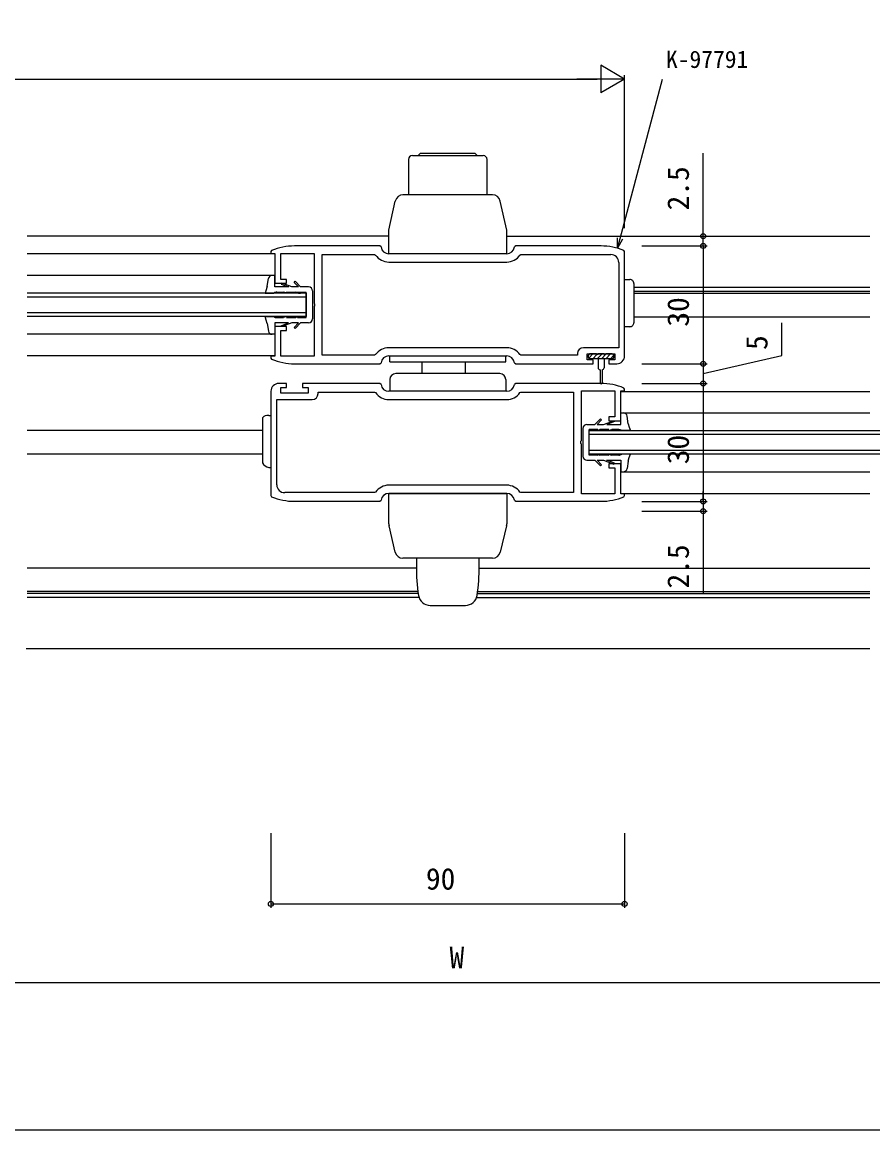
# Model space of a CAD drawing. Units: millimetres, scale not verified. Extents: x -437 to 438, y -681 to 679.
# Drawn here: x -216.4 to 0.1, y -681.4 to -399.4 of the extents above; entities that cross this region are included whole.
import ezdxf
from ezdxf.enums import TextEntityAlignment as Align

# ---------------------------------------------------------------- set-up
doc = ezdxf.new("R2010")
doc.units = ezdxf.units.MM
doc.header["$LTSCALE"] = 4
for name, color, linetype in [('0-2_YKK_11', 7, 'Continuous'), ('0-3_YKK_12', 2, 'Continuous'), ('0-4_YKK_13', 4, 'Continuous'), ('0-6_YKK_D', 6, 'Continuous'), ('0-7_YKK_ZWAK', 7, 'Continuous')]:
    doc.layers.add(name, color=color, linetype=linetype)
doc.styles.add('ＭＳ ゴシック', font='')
doc.styles.get('ＭＳ ゴシック').set_extended_font_data('MS Gothic')

msp = doc.modelspace()

# ---------------------------------------------------------------- linework, layer by layer
at = {"layer": '0-2_YKK_11'}
for p, q in [((-93.1, -458.396), (-123.1, -458.396)), ((-123.1, -460.496), (-93.1, -460.497)), ((-93.1, -482.296), (-123.1, -482.296)), ((-123.1, -484.396), (-93.1, -484.396)), ((-93.1, -493.399), (-123.1, -493.399)), ((-123.1, -495.499), (-93.1, -495.5)), ((-93.1, -517.299), (-123.1, -517.299)), ((-123.1, -519.399), (-93.1, -519.399))]:
    msp.add_line(p, q, dxfattribs=at)
for points in [[(-125.083, -456.657), (-125.38, -456.396), (-147.1, -456.396)], [(-69.1, -456.396), (-90.82, -456.396), (-91.117, -456.657)], [(-152.916, -457.569), (-153.1, -457.846), (-153.1, -458.296), (-152.1, -458.296), (-152.1, -465.896), (-149.1, -465.896), (-149.1, -464.896), (-150.6, -464.896), (-150.6, -458.296), (-142.1, -458.296), (-142.1, -470.938), (-141.98, -471.121), (-141.98, -471.671), (-142.1, -471.854), (-142.1, -484.496), (-150.6, -484.496), (-150.6, -477.896), (-149.1, -477.896), (-149.1, -476.896), (-152.1, -476.896), (-152.1, -484.496), (-153.1, -484.496), (-153.1, -484.946), (-152.916, -485.223)], [(-126.474, -484.066), (-126.721, -484.196), (-140.1, -484.196), (-140.1, -458.596), (-126.721, -458.596), (-126.474, -458.726)], [(-89.726, -458.726), (-89.479, -458.596), (-66.6, -458.596)], [(-63.1, -484.396), (-63.1, -457.846), (-63.284, -457.57)], [(-64.6, -460.596), (-64.6, -482.296), (-73.6, -482.296)], [(-91.117, -486.135), (-90.82, -486.396), (-71.1, -486.396), (-71.1, -485.396), (-72.6, -485.396), (-72.6, -483.896), (-65.6, -483.896), (-65.6, -485.396), (-67.1, -485.396), (-67.1, -486.396), (-65.1, -486.396)], [(-75.1, -483.796), (-75.1, -484.196), (-89.479, -484.196), (-89.726, -484.066)], [(-147.1, -486.396), (-125.38, -486.396), (-125.083, -486.135)], [(-153.1, -493.399), (-153.1, -519.949), (-152.916, -520.226)], [(-125.083, -491.66), (-125.38, -491.399), (-145.1, -491.399), (-145.1, -492.399), (-143.6, -492.399), (-143.6, -493.899), (-150.6, -493.899), (-150.6, -492.399), (-149.1, -492.399), (-149.1, -491.399), (-151.1, -491.399)], [(-69.1, -491.399), (-90.82, -491.399), (-91.117, -491.66)], [(-63.284, -520.226), (-63.1, -519.95), (-63.1, -519.499), (-64.1, -519.499), (-64.1, -511.899), (-67.1, -511.899), (-67.1, -512.899), (-65.6, -512.899), (-65.6, -519.499), (-74.1, -519.499), (-74.1, -506.858), (-74.22, -506.674), (-74.22, -506.124), (-74.1, -505.941), (-74.1, -493.299), (-65.6, -493.299), (-65.6, -499.899), (-67.1, -499.899), (-67.1, -500.899), (-64.1, -500.899), (-64.1, -493.299), (-63.1, -493.299), (-63.1, -492.85), (-63.284, -492.573)], [(-151.6, -517.199), (-151.6, -495.499), (-142.6, -495.499)], [(-141.1, -493.999), (-141.1, -493.599), (-126.721, -493.6), (-126.474, -493.729)], [(-89.726, -493.729), (-89.479, -493.599), (-76.1, -493.599), (-76.1, -519.199), (-89.479, -519.199), (-89.726, -519.069)], [(-126.474, -519.069), (-126.721, -519.199), (-149.6, -519.199)], [(-147.1, -521.399), (-125.38, -521.399), (-125.083, -521.139)], [(-91.117, -521.139), (-90.82, -521.399), (-69.1, -521.4)]]:
    msp.add_lwpolyline(points, dxfattribs=at)
for centre, radius, start, end in [((-147.1, -471.396), 15, 90.00001, 112.81438), ((-123.1, -456.396), 2, 187.49415, 270.00002), ((-93.1, -456.396), 2, 269.99992, 352.50624), ((-69.1, -471.396), 15, 67.18492, 90.00016), ((-123.1, -456.396), 4.1, 214.63232, 270.00445), ((-93.1, -456.396), 4.1, 269.9998, 325.3721), ((-66.6, -460.596), 2, 0.00001, 89.99999), ((-123.1, -486.396), 4.1, 90.00021, 145.37223), ((-123.1, -486.396), 2, 89.99999, 172.50454), ((-93.1, -486.396), 4.1, 34.63238, 90.00463), ((-93.1, -486.396), 2, 7.49537, 89.99998), ((-73.6, -483.796), 1.5, 90.00001, 179.99999), ((-65.1, -484.396), 2, 270.00001, 359.99999), ((-147.1, -471.396), 15, 247.18506, 269.9999), ((-151.1, -493.399), 2, 90.00001, 179.99999), ((-123.1, -491.399), 2, 187.49537, 269.99998), ((-93.1, -491.399), 2, 269.99999, 352.50454), ((-69.1, -506.399), 15, 67.18506, 89.9999), ((-142.6, -493.999), 1.5, 270.00001, 359.99999), ((-123.1, -491.399), 4.1, 214.63238, 270.00463), ((-93.1, -491.399), 4.1, 270.00021, 325.37223), ((-149.6, -517.199), 2, 180.00001, 269.99999), ((-123.1, -521.399), 4.1, 89.9998, 145.3721), ((-93.1, -521.4), 4.1, 34.63232, 90.00445), ((-147.1, -506.399), 15, 247.18492, 270.00016), ((-123.1, -521.399), 2, 89.99992, 172.50624), ((-93.1, -521.399), 2, 7.49415, 90.00002), ((-69.1, -506.399), 15, 270.00001, 292.81438)]:
    msp.add_arc(centre, radius, start, end, dxfattribs=at)
at = {"layer": '0-3_YKK_12'}
for p, q in [((-123.1, -453.9), (-215.147, -453.9)), ((-93.1, -453.9), (-0.693, -453.9)), ((-152.17, -458.403), (-215.147, -458.403)), ((-152.17, -458.403), (-215.147, -458.403)), ((-152.1, -463.896), (-215.147, -463.896)), ((-152.1, -463.896), (-215.147, -463.896)), ((-60.765, -466.9), (-0.693, -466.9)), ((-60.765, -467.9), (-0.693, -467.9)), ((-144.097, -468.396), (-215.147, -468.396)), ((-144.097, -469.396), (-215.147, -469.396)), ((-144.097, -468.396), (-144.097, -474.396)), ((-60.765, -468.4), (-0.693, -468.4)), ((-144.097, -473.396), (-215.147, -473.396)), ((-144.097, -474.396), (-215.147, -474.396)), ((-60.765, -474.4), (-0.693, -474.4)), ((-152.1, -478.896), (-215.147, -478.896)), ((-152.6, -478.896), (-215.147, -478.896)), ((-152.183, -484.403), (-215.147, -484.403)), ((-152.183, -484.403), (-215.147, -484.403)), ((-64.03, -493.407), (-0.693, -493.407)), ((-64.1, -498.9), (-0.693, -498.9)), ((-155.274, -503.4), (-215.147, -503.4)), ((-72.1, -503.399), (36.237, -503.394)), ((-72.1, -509.399), (-72.1, -503.399)), ((36.237, -504.394), (-72.1, -504.399)), ((-155.274, -509.4), (-215.147, -509.4)), ((-72.1, -508.399), (36.237, -508.394)), ((36.237, -509.394), (-72.1, -509.399)), ((-64.1, -513.9), (-0.693, -513.9)), ((-64.017, -519.407), (-0.693, -519.407)), ((-116.098, -538.4), (-215.147, -538.4)), ((-100.102, -538.4), (-0.693, -538.4)), ((-115.681, -544.401), (-215.147, -544.401)), ((-115.614, -544.9), (-215.147, -544.9)), ((-115.41, -545.9), (-215.147, -545.9)), ((-100.79, -545.9), (-0.693, -545.899)), ((-100.586, -544.9), (-0.693, -544.899)), ((-100.519, -544.401), (-0.693, -544.401)), ((-215.4, -558.899), (-0.693, -558.899))]:
    msp.add_line(p, q, dxfattribs=at)
at = {"layer": '0-4_YKK_13'}
for p, q in [((-117.1, -433.394), (-99.1, -433.394)), ((-115.6, -433.394), (-115.1, -432.894)), ((-101.1, -432.894), (-115.1, -432.894)), ((-100.6, -433.394), (-101.1, -432.894)), ((-118.1, -434.394), (-118.1, -443.394)), ((-98.1, -443.394), (-98.1, -434.394)), ((-123.1, -452.394), (-121.448, -444.96)), ((-96.704, -443.394), (-119.496, -443.394)), ((-93.1, -452.394), (-94.752, -444.96)), ((-123.1, -458.394), (-123.1, -452.394)), ((-93.1, -458.394), (-93.1, -452.394)), ((-93.1, -458.394), (-123.1, -458.394)), ((-154.036, -466.643), (-153.742, -464.723)), ((-152.1, -463.896), (-152.757, -463.896)), ((-152.097, -466.846), (-152.1, -463.896)), ((-63.1, -464.947), (-61.765, -464.947)), ((-148.597, -466.846), (-152.097, -466.846)), ((-150.52, -466.088), (-150.313, -465.877)), ((-150.52, -466.088), (-148.597, -466.846)), ((-147.755, -466.846), (-150.312, -465.877)), ((-146.097, -466.846), (-147.755, -466.846)), ((-147.197, -465.676), (-146.917, -465.396)), ((-147.197, -465.676), (-146.097, -466.846)), ((-145.548, -466.846), (-146.914, -465.393)), ((-143.497, -466.846), (-145.548, -466.846)), ((-142.497, -467.846), (-142.497, -474.946)), ((-60.765, -465.947), (-60.765, -475.954)), ((-154.597, -468.396), (-152.354, -468.396)), ((-151.597, -468.146), (-149.865, -468.146)), ((-148.865, -468.396), (-149.865, -468.146)), ((-148.097, -468.396), (-149.097, -468.146)), ((-149.097, -468.146), (-146.785, -468.146)), ((-148.097, -468.396), (-148.865, -468.396)), ((-146.085, -468.396), (-146.785, -468.146)), ((-146.297, -468.146), (-144.097, -468.146)), ((-144.097, -474.646), (-144.097, -468.146)), ((-154.597, -474.396), (-152.354, -474.396)), ((-154.036, -476.149), (-153.742, -478.069)), ((-152.097, -475.946), (-152.1, -478.896)), ((-148.597, -475.946), (-152.097, -475.946)), ((-151.597, -474.646), (-149.865, -474.646)), ((-150.52, -476.705), (-148.596, -475.946)), ((-147.755, -475.946), (-150.312, -476.916)), ((-148.865, -474.396), (-149.865, -474.646)), ((-148.097, -474.396), (-149.097, -474.646)), ((-149.097, -474.646), (-146.785, -474.646)), ((-148.097, -474.396), (-148.865, -474.396)), ((-146.097, -475.946), (-147.755, -475.946)), ((-147.197, -477.116), (-146.097, -475.946)), ((-145.548, -475.946), (-146.914, -477.399)), ((-146.085, -474.396), (-146.785, -474.646)), ((-146.297, -474.646), (-144.097, -474.646)), ((-143.497, -475.946), (-145.548, -475.946)), ((-152.1, -478.896), (-152.757, -478.896)), ((-150.52, -476.705), (-150.312, -476.915)), ((-147.197, -477.116), (-146.917, -477.396)), ((-61.765, -476.954), (-63.1, -476.954)), ((-122.85, -485.894), (-122.85, -484.394)), ((-122.85, -484.394), (-93.35, -484.394)), ((-93.35, -485.894), (-93.35, -484.394)), ((-72.35, -484.296), (-72.35, -484.696)), ((-72.233, -484.979), (-71.15, -483.896)), ((-70.3, -483.896), (-71.95, -483.896)), ((-71.227, -485.096), (-70.164, -484.032)), ((-70.3, -483.896), (-70.1, -484.096)), ((-69.9, -483.896), (-70.1, -484.096)), ((-68.3, -483.896), (-69.9, -483.896)), ((-68.982, -485.096), (-67.782, -483.896)), ((-68.3, -483.896), (-68.1, -484.096)), ((-67.9, -483.896), (-68.1, -484.096)), ((-66.25, -483.896), (-67.9, -483.896)), ((-67.86, -485.096), (-66.66, -483.896)), ((-66.737, -485.096), (-65.858, -484.217)), ((-65.85, -484.696), (-65.85, -484.296)), ((-122.85, -485.894), (-93.35, -485.894)), ((-114.6, -488.894), (-114.6, -485.894)), ((-103.6, -488.894), (-103.6, -485.894)), ((-69.85, -485.096), (-71.95, -485.096)), ((-69.85, -485.096), (-69.85, -487.396)), ((-68.35, -485.096), (-68.35, -487.396)), ((-122.85, -490.394), (-122.85, -493.394)), ((-94.85, -488.894), (-121.35, -488.894)), ((-93.35, -490.394), (-93.35, -493.394)), ((-69.35, -487.896), (-69.35, -491.246)), ((-68.85, -487.896), (-68.85, -491.246)), ((-93.35, -493.394), (-122.85, -493.394)), ((-64.1, -498.899), (-63.44, -498.899)), ((-64.1, -501.849), (-64.1, -498.899)), ((-155.274, -500.132), (-155.274, -511.634)), ((-153.655, -499.545), (-153.1, -499.545)), ((-72.7, -501.849), (-70.649, -501.849)), ((-70.649, -501.849), (-69.283, -500.396)), ((-69, -500.679), (-70.1, -501.849)), ((-70.1, -501.849), (-68.441, -501.849)), ((-69, -500.679), (-69.28, -500.399)), ((-68.441, -501.849), (-65.884, -500.88)), ((-65.676, -501.091), (-67.6, -501.849)), ((-67.6, -501.849), (-64.1, -501.849)), ((-65.676, -501.091), (-65.884, -500.881)), ((-62.16, -501.647), (-62.455, -499.727)), ((-73.7, -502.849), (-73.7, -509.949)), ((-72.1, -509.649), (-72.1, -503.149)), ((-69.9, -503.149), (-72.1, -503.149)), ((-70.112, -503.399), (-69.412, -503.149)), ((-67.1, -503.149), (-69.412, -503.149)), ((-68.1, -503.399), (-67.1, -503.149)), ((-68.1, -503.399), (-67.332, -503.399)), ((-67.332, -503.399), (-66.332, -503.149)), ((-64.6, -503.149), (-66.332, -503.149)), ((-61.6, -503.399), (-63.842, -503.399)), ((-69.9, -509.649), (-72.1, -509.649)), ((-70.112, -509.399), (-69.412, -509.649)), ((-67.1, -509.649), (-69.412, -509.649)), ((-68.1, -509.399), (-67.332, -509.399)), ((-68.1, -509.399), (-67.1, -509.649)), ((-67.332, -509.399), (-66.332, -509.649)), ((-64.6, -509.649), (-66.332, -509.649)), ((-61.6, -509.399), (-63.842, -509.399)), ((-153.655, -512.829), (-153.1, -512.829)), ((-72.7, -510.949), (-70.649, -510.949)), ((-70.649, -510.949), (-69.283, -512.402)), ((-69, -512.119), (-70.1, -510.949)), ((-70.1, -510.949), (-68.441, -510.949)), ((-69, -512.119), (-69.28, -512.399)), ((-68.442, -510.95), (-65.884, -511.919)), ((-67.6, -510.949), (-64.1, -510.949)), ((-65.677, -511.708), (-67.6, -510.95)), ((-65.677, -511.708), (-65.884, -511.919)), ((-64.1, -510.949), (-64.1, -513.899)), ((-62.16, -511.152), (-62.455, -513.072)), ((-64.1, -513.899), (-63.44, -513.899)), ((-123.1, -527.161), (-123.1, -519.394)), ((-93.1, -519.394), (-123.1, -519.394)), ((-93.1, -519.394), (-93.1, -527.161)), ((-121.463, -534.352), (-123.047, -527.62)), ((-93.153, -527.62), (-94.737, -534.352)), ((-108.1, -535.894), (-119.516, -535.894)), ((-116.1, -535.894), (-116.1, -537.944)), ((-96.684, -535.894), (-108.1, -535.894)), ((-100.1, -537.944), (-100.1, -535.894)), ((-112.583, -547.894), (-108.1, -547.894)), ((-108.1, -547.894), (-103.617, -547.894))]:
    msp.add_line(p, q, dxfattribs=at)
for points in [[(-154.036, -466.643), (-154.278, -467.533), (-154.597, -468.396)], [(-146.085, -468.396), (-145.597, -468.396), (-146.297, -468.146)], [(-154.036, -476.149), (-154.278, -475.259), (-154.597, -474.396)], [(-146.085, -474.396), (-145.597, -474.396), (-146.297, -474.646)], [(-70.105, -485.096), (-69.1, -484.091), (-68.905, -483.896)], [(-66.25, -485.096), (-68.35, -485.096), (-69.85, -485.096)], [(-62.16, -501.647), (-61.918, -502.537), (-61.6, -503.399)], [(-70.112, -503.399), (-70.6, -503.399), (-69.9, -503.149)], [(-70.112, -509.399), (-70.6, -509.399), (-69.9, -509.649)], [(-62.16, -511.152), (-61.918, -510.262), (-61.6, -509.399)]]:
    msp.add_lwpolyline(points, dxfattribs=at)
for centre, radius, start, end in [((-117.1, -434.394), 1, 90, 180), ((-99.1, -434.394), 1, 0, 90), ((-119.496, -445.394), 2, 90, 167.47119), ((-96.704, -445.394), 2, 12.52881, 90), ((-152.757, -464.896), 1, 89.99913, 170.05001), ((-61.765, -465.947), 1, 359.99996, 90), ((-143.497, -467.846), 1, 0.00087, 89.99913), ((-151.599, -469.411), 1.264, 89.87098, 126.64953), ((-151.599, -473.382), 1.264, 233.35074, 270.12928), ((-143.497, -474.946), 1, 270.00087, 0), ((-61.765, -475.954), 1, 270, 0.00004), ((-152.757, -477.896), 1, 189.94999, 270.00087), ((-71.95, -484.296), 0.4, 90, 180), ((-71.95, -484.696), 0.4, 180, 270), ((-66.25, -484.296), 0.4, 0, 90), ((-66.25, -484.696), 0.4, 270, 0), ((-69.35, -487.396), 0.5, 180, 270), ((-68.85, -487.396), 0.5, 270, 0), ((-121.35, -490.394), 1.5, 90, 180), ((-94.85, -490.394), 1.5, 0, 90), ((-69.1, -491.246), 0.25, 180, 270), ((-69.1, -491.246), 0.25, 270, 0), ((-63.44, -499.899), 1, 9.94999, 90.00087), ((-153.865, -501.49), 1.957, 83.82865, 136.05689), ((-72.7, -502.849), 1, 90.00087, 179.99913), ((-64.597, -504.414), 1.264, 53.35047, 90.12902), ((-72.7, -509.949), 1, 180, 269.99913), ((-64.597, -508.385), 1.264, 269.87072, 306.64926), ((-153.067, -510.337), 2.56, 210.43636, 256.72705), ((-63.44, -512.899), 1, 269.99913, 350.05001), ((-121.1, -527.161), 2, 180, 193.24052), ((-95.1, -527.161), 2, 346.75948, 0), ((-119.516, -533.894), 2, 193.24052, 270), ((-96.684, -533.894), 2, 270, 346.75948), ((-66.1, -537.944), 50, 180, 188.50349), ((-150.1, -537.944), 50, 351.49651, 0), ((-112.583, -544.894), 3, 188.50349, 270), ((-103.617, -544.894), 3, 270, 351.49651)]:
    msp.add_arc(centre, radius, start, end, dxfattribs=at)
at = {"layer": '0-6_YKK_D'}
for p, q in [((-63.1, -413.9), (-69.162, -410.4)), ((-69.162, -410.4), (-69.162, -417.4)), ((-363.7, -413.9), (-70.1, -413.9)), ((-63.1, -413.9), (-75.224, -413.9)), ((-63.1, -413.9), (-69.162, -417.4)), ((-63.1, -451.9), (-63.1, -412.9)), ((-43.1, -453.894), (-43.1, -432.777)), ((-58.765, -453.894), (-42.1, -453.894)), ((-43.1, -456.396), (-43.1, -453.894)), ((-58.765, -456.396), (-42.1, -456.396)), ((-58.765, -456.396), (-42.1, -456.396)), ((-43.1, -456.396), (-43.1, -458.946)), ((-43.1, -456.396), (-43.1, -486.396)), ((-58.765, -486.396), (-42.1, -486.396)), ((-58.765, -486.396), (-42.1, -486.396)), ((-43.1, -486.396), (-43.1, -491.4)), ((-58.765, -491.4), (-42.1, -491.4)), ((-58.765, -491.423), (-42.1, -491.423)), ((-43.1, -491.423), (-43.1, -521.423)), ((-58.765, -521.423), (-42.1, -521.423)), ((-58.765, -521.423), (-42.1, -521.423)), ((-43.1, -521.423), (-43.1, -518.873)), ((-43.1, -521.423), (-43.1, -523.919)), ((-58.765, -523.919), (-42.1, -523.919)), ((-43.1, -523.919), (-43.1, -545.036)), ((-153.1, -605.9), (-153.1, -624.9)), ((-63.1, -605.9), (-63.1, -624.9)), ((-153.1, -623.9), (-63.1, -623.9)), ((-369.7, -643.9), (371.3, -643.9))]:
    msp.add_line(p, q, dxfattribs=at)
for points in [[(-64.924, -456.989), (-64.269, -454.525), (-53.474, -413.9)], [(-63.609, -454.7), (-64.924, -456.989), (-64.929, -454.349)], [(-43.1, -488.898), (-23.1, -484.323), (-23.1, -475.977)]]:
    msp.add_lwpolyline(points, dxfattribs=at)
for centre in [(-43.1, -453.894), (-43.1, -456.396), (-43.1, -456.396), (-43.1, -486.396), (-43.1, -486.396), (-43.1, -491.4), (-43.1, -491.423), (-43.1, -521.423), (-43.1, -521.423), (-43.1, -523.919), (-153.1, -623.9), (-63.1, -623.9)]:
    msp.add_circle(centre, 0.637, dxfattribs=at)
at = {"layer": '0-7_YKK_ZWAK'}
msp.add_lwpolyline([(-436.7, -681.4), (438.3, -681.4), (438.3, 643.6)], dxfattribs=at)

# ---------------------------------------------------------------- texts
at = {"layer": '0-6_YKK_D', "style": 'ＭＳ ゴシック'}
for s, height, p in [('K-97791', 4.399, (-52.587, -412.4)), ('90', 5.499, (-113.661, -621.9)), ('W', 5.499, (-107.648, -641.9))]:
    msp.add_text(s, height=height, dxfattribs=at).set_placement(p, align=Align.BOTTOM_LEFT)
for s, p in [('2.5', (-45.1, -447.348)), ('30', (-45.1, -476.936)), ('5', (-25.1, -482.877)), ('30', (-45.1, -511.963)), ('2.5', (-45.1, -543.59))]:
    msp.add_text(s, height=5.499, rotation=90, dxfattribs=at).set_placement(p, align=Align.BOTTOM_LEFT)

doc.saveas('drawing.dxf')
